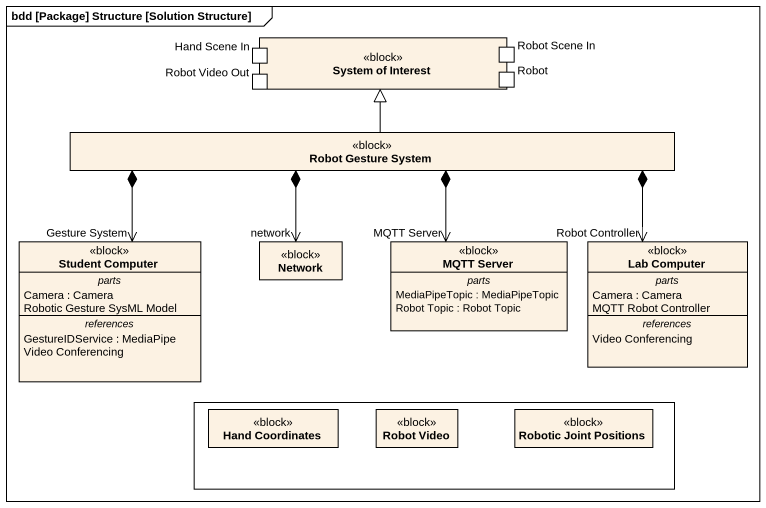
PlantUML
@startuml
mainframe bdd [Package] Structure [Solution Structure]
allowmixing
hide circle
hide empty members
rectangle "System of Interest" as System_of_Interest <<block>> {
  port "Hand Scene In" as Hand_Scene_In
  port "Robot Scene In" as Robot_Scene_In
  port "Robot Video Out" as Robot_Video_Out
  port Robot
}
class "Robot Gesture System" as Robot_Gesture_System <<block>>
class "Student Computer" as Student_Computer <<block>> {
  -- parts --
  Camera : Camera
  Robotic Gesture SysML Model
  -- references --
  GestureIDService : MediaPipe
  Video Conferencing
}
class "Network" as Network_ <<block>>
class "MQTT Server" as MQTT_Server <<block>> {
  -- parts --
  MediaPipeTopic : MediaPipeTopic
  Robot Topic : Robot Topic
}
class "Lab Computer" as Lab_Computer <<block>> {
  -- parts --
  Camera : Camera
  MQTT Robot Controller
  -- references --
  Video Conferencing
}
rectangle " " as rectangle1 {
  class "Hand Coordinates" as Hand_Coordinates <<block>>
  class "Robot Video" as Robot_Video <<block>>
  class "Robotic Joint Positions" as Robotic_Joint_Positions <<block>>
}
Robot_Gesture_System -up-|> System_of_Interest
Robot_Gesture_System *--> "Gesture System" Student_Computer
Robot_Gesture_System *--> "network" Network_
Robot_Gesture_System *--> "MQTT Server" MQTT_Server
Robot_Gesture_System *-right-> "Robot Controller" Lab_Computer
@enduml
